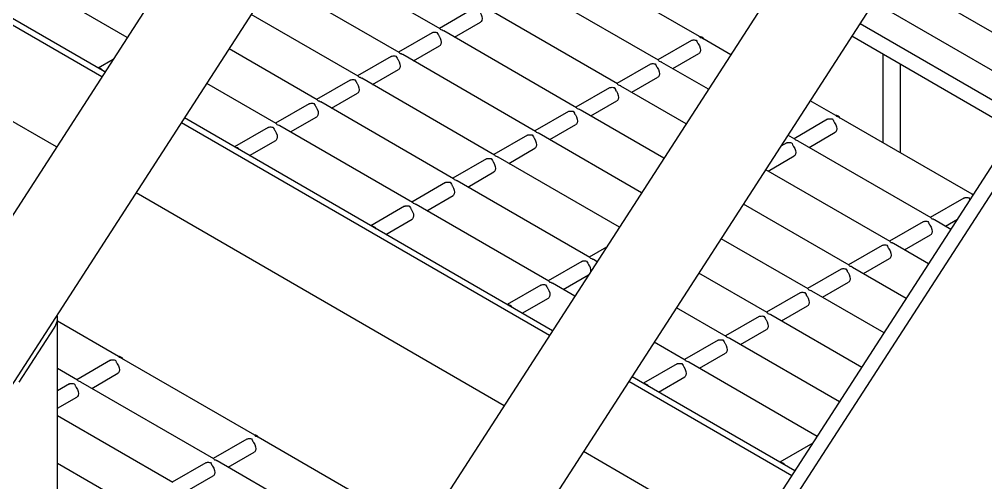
# Model space of a CAD drawing. Header units: millimetres. Extents: x 1293 to 41893, y 1011 to 26911.
# Drawn here: x 5993.3 to 6332.8, y 19972.5 to 20135 of the extents above; entities that cross this region are included whole.
import ezdxf

# ---------------------------------------------------------------- set-up
doc = ezdxf.new("R2010")
doc.units = ezdxf.units.MM
doc.header["$LTSCALE"] = 50
doc.layers.add('STRUC', color=4, linetype='Continuous')

msp = doc.modelspace()

# ---------------------------------------------------------------- linework, layer by layer
at = {"color": 7, "linetype": 'Continuous', "lineweight": 25}
for p, q in [((6656.3393373, 21095.240678), (5272.2882007, 18955.1529985)), ((5304.7024293, 18945.9606662), (6678.9282694, 21070.855991)), ((6514.6804037, 20542.2840127), (6006.7124564, 19756.8390846)), ((6007.8654329, 19699.3090727), (6531.5801411, 20509.1024141)), ((6006.7124564, 19576.0203654), (6515.8333802, 20363.2480823)), ((6006.7124564, 19566.4854136), (6509.6598882, 20344.1673748)), ((6022.3001704, 20114.8582532), (5913.5056253, 20177.6640073)), ((6023.4016377, 20116.5613958), (5915.6410738, 20178.7702452)), ((6141.1565612, 20131.6932712), (6094.5103824, 20158.6215371)), ((6232.2413427, 20128.9773536), (6185.5951639, 20155.9056194)), ((6006.3906664, 20090.2581986), (5899.2138187, 20152.1300758)), ((6031.229178, 20128.6647221), (5989.0289068, 20153.0264201)), ((6357.1210498, 20117.8393008), (6299.9023928, 20150.8709284)), ((6126.7598671, 20123.3822367), (6082.6429387, 20148.8503973)), ((6217.8446486, 20120.666319), (6171.1984698, 20147.5945848)), ((6112.363173, 20115.0712021), (6074.8153984, 20136.747071)), ((6152.7240439, 20138.6659172), (6140.9011596, 20131.8407114)), ((6203.4479545, 20112.3552844), (6156.8017758, 20139.2835502)), ((6146.1932564, 20128.785649), (6155.3696622, 20134.0830753)), ((6138.3273499, 20130.3548826), (6126.5044656, 20123.5296768)), ((6138.3273499, 20130.3548826), (6138.527627, 20130.4398303)), ((6189.0512605, 20104.0442498), (6142.4050817, 20130.9725157)), ((6229.4121314, 20127.638965), (6217.5892471, 20120.8137592)), ((6229.4121314, 20127.638965), (6229.6124085, 20127.7239127)), ((6243.2675025, 20122.612087), (6233.4898632, 20128.256598)), ((6097.966479, 20106.7601675), (6066.9878581, 20124.6437447)), ((6131.7965623, 20120.4746144), (6140.9729682, 20125.7720407)), ((6222.8813438, 20117.7586967), (6232.0577497, 20123.0561231)), ((6026.2359389, 20120.9439312), (6021.02299, 20117.9345599)), ((6123.9306558, 20122.0438481), (6112.1077715, 20115.2186422)), ((6123.9306558, 20122.0438481), (6124.1309329, 20122.1287958)), ((6174.6545664, 20095.7332153), (6128.0083876, 20122.6614811)), ((6235.4399622, 20110.5087607), (6219.0931691, 20119.9455634)), ((6117.3998682, 20112.1635798), (6126.5762741, 20117.4610062)), ((6215.0154373, 20119.3279304), (6203.192553, 20112.5027246)), ((6215.0154373, 20119.3279304), (6215.2157144, 20119.4128781)), ((6109.5339617, 20113.7328135), (6097.7110774, 20106.9076077)), ((6109.5339617, 20113.7328135), (6109.7342389, 20113.8177612)), ((6160.2578724, 20087.4221807), (6113.6116936, 20114.3504465)), ((6208.4846498, 20109.4476622), (6217.6610556, 20114.7450885)), ((6083.5697849, 20098.4491329), (6059.1603178, 20112.5404184)), ((6200.6187432, 20111.0168958), (6188.7958589, 20104.19169)), ((6200.6187432, 20111.0168958), (6200.8190204, 20111.1018435)), ((6227.6124219, 20098.4054343), (6204.6964751, 20111.6345289)), ((6103.0031742, 20103.8525452), (6112.17958, 20109.1499716)), ((6194.0879557, 20101.1366276), (6203.2643615, 20106.4340539)), ((6280.136042, 20101.3283322), (6271.1986423, 20106.4877832)), ((6095.1372677, 20105.4217789), (6083.3143834, 20098.5965731)), ((6095.1372677, 20105.4217789), (6095.3375448, 20105.5067266)), ((6145.8611783, 20079.1111461), (6099.2149995, 20106.0394119)), ((6186.2220492, 20102.7058612), (6174.3991649, 20095.8806554)), ((6186.2220492, 20102.7058612), (6186.4223263, 20102.790809)), ((6219.7848816, 20086.302108), (6190.299781, 20103.3234943)), ((6180.6471801, 20025.7854764), (6051.3327775, 20100.437092)), ((6088.6064801, 20095.5415107), (6097.782886, 20100.838937)), ((6277.3068307, 20099.9899436), (6265.4839464, 20093.1647378)), ((6277.3068307, 20099.9899436), (6277.5071078, 20100.0748913)), ((6328.0307413, 20073.6793108), (6281.3845625, 20100.6075766)), ((6179.5457129, 20024.0823338), (6050.2313102, 20098.7339494)), ((6080.7405736, 20097.1107443), (6068.9176893, 20090.2855385)), ((6080.7405736, 20097.1107443), (6080.9408507, 20097.195692)), ((6131.4644842, 20070.8001115), (6084.8183054, 20097.7283774)), ((6179.6912616, 20092.825593), (6188.8676675, 20098.1230194)), ((6074.209786, 20087.2304761), (6083.3861919, 20092.5279024)), ((6171.8253551, 20094.3948267), (6160.0024708, 20087.5696209)), ((6171.8253551, 20094.3948267), (6172.0256322, 20094.4797744)), ((6211.9573413, 20074.1987817), (6175.9030869, 20095.0124597)), ((6265.7393479, 20093.0172976), (6263.371102, 20094.3844569)), ((6270.7760431, 20090.1096754), (6279.952449, 20095.4071017)), ((6165.2945676, 20084.5145584), (6174.4709734, 20089.8119848)), ((6262.9101366, 20091.678909), (6260.8535214, 20090.4916503)), ((6262.9101366, 20091.678909), (6263.1104137, 20091.7638567)), ((6313.6340472, 20065.3682762), (6266.9878685, 20092.2965421)), ((6157.428661, 20086.0837921), (6145.6057768, 20079.2585863)), ((6157.428661, 20086.0837921), (6157.6289382, 20086.1687398)), ((6204.129801, 20062.0954554), (6161.5063929, 20086.7014251)), ((6256.3793491, 20081.7986408), (6265.5557549, 20087.0960671)), ((6299.2373532, 20057.0572416), (6255.5435617, 20082.2811305)), ((6150.8978735, 20076.2035239), (6160.0742793, 20081.5009502)), ((6143.031967, 20077.7727575), (6131.2090827, 20070.9475517)), ((6143.031967, 20077.7727575), (6143.2322441, 20077.8577052)), ((6193.7558776, 20051.4621247), (6147.1096988, 20078.3903905)), ((6163.6362089, 19999.4822792), (6034.3218062, 20074.1338948)), ((6136.5011794, 20067.8924893), (6145.6775853, 20073.1899156)), ((6325.20153, 20072.3409222), (6313.3786457, 20065.5157164)), ((6325.20153, 20072.3409222), (6325.4018071, 20072.4258699)), ((6128.6352729, 20069.4617229), (6116.8123886, 20062.6365171)), ((6128.6352729, 20069.4617229), (6128.83555, 20069.5466706)), ((6179.3591835, 20043.1510901), (6132.7130048, 20070.079356)), ((6284.8406591, 20048.7462071), (6247.7160214, 20070.1778042)), ((6122.1044854, 20059.5814547), (6131.2808912, 20064.878881)), ((6310.8048359, 20064.0298876), (6298.9819516, 20057.2046818)), ((6310.8048359, 20064.0298876), (6311.0051131, 20064.1148353)), ((6320.5897591, 20061.3528293), (6314.8825678, 20064.6475207)), ((6318.6707424, 20062.460654), (6322.8763823, 20064.8885182)), ((6304.2740484, 20054.1496194), (6313.4504542, 20059.4470457)), ((6199.640755, 20055.1542725), (6193.5004761, 20051.6095649)), ((6270.443965, 20040.4351725), (6239.8884811, 20058.0744779)), ((6296.4081419, 20055.7188531), (6284.5852576, 20048.8936472)), ((6296.4081419, 20055.7188531), (6296.608419, 20055.8038008)), ((6312.7622188, 20049.2495029), (6300.4858737, 20056.3364861)), ((6190.9266663, 20050.1237361), (6179.103782, 20043.2985303)), ((6190.9266663, 20050.1237361), (6191.1269434, 20050.2086838)), ((6196.3022607, 20049.992129), (6195.0043981, 20050.7413692)), ((6289.8773543, 20045.8385848), (6299.0537602, 20051.1360112)), ((6184.3958787, 20040.2434679), (6193.3349047, 20045.4038577)), ((6256.047271, 20032.1241379), (6232.0609408, 20045.9711516)), ((6282.0114478, 20047.4078185), (6270.1885635, 20040.5826127)), ((6282.0114478, 20047.4078185), (6282.2117249, 20047.4927662)), ((6304.9346785, 20037.1461766), (6286.0891796, 20048.0254515)), ((6176.5299722, 20041.8127015), (6164.7070879, 20034.9874957)), ((6176.5299722, 20041.8127015), (6176.7302494, 20041.8976493)), ((6188.4747204, 20037.8888027), (6180.6077041, 20042.4303346)), ((6275.4806602, 20037.5275502), (6284.6570661, 20042.8249766)), ((6267.6147537, 20039.0967839), (6255.7918694, 20032.2715781)), ((6267.6147537, 20039.0967839), (6267.8150309, 20039.1817316)), ((6297.1071382, 20025.0428503), (6271.6924856, 20039.7144169)), ((6169.9991847, 20031.9324333), (6179.1755905, 20037.2298597)), ((6241.6505769, 20023.8131033), (6224.2334005, 20033.8678252)), ((6289.2795979, 20012.939524), (6257.2957915, 20031.4033824)), ((6261.0839662, 20029.2165157), (6270.260372, 20034.513942)), ((6006.7124564, 19400.4443457), (6006.7124564, 20030.279642)), ((6028.1169, 20016.7624433), (6006.7124564, 20029.1189655)), ((6253.2180597, 20030.7857493), (6241.3951754, 20023.9605435)), ((6253.2180597, 20030.7857493), (6253.4183368, 20030.870697)), ((5993.3089901, 20007.7672031), (6005.5221384, 20026.6517714)), ((6246.6872721, 20020.9054811), (6255.863678, 20026.2029074)), ((6227.2538828, 20015.5020688), (6216.4058602, 20021.7644989)), ((6238.8213656, 20022.4747147), (6226.9984813, 20015.6495089)), ((6238.8213656, 20022.4747147), (6239.0216427, 20022.5596624)), ((6281.4520576, 20000.8361976), (6242.8990974, 20023.0923478)), ((6232.2905781, 20012.5944465), (6241.4669839, 20017.8918728)), ((6025.2876886, 20015.4240547), (6013.4648044, 20008.5988489)), ((6025.2876886, 20015.4240547), (6025.4879658, 20015.5090024)), ((6076.0115993, 19989.1134219), (6029.3654205, 20016.0416877)), ((6273.6245173, 19988.7328713), (6228.5024034, 20014.7813132)), ((6013.7202059, 20008.4514087), (6006.7124564, 20012.4968964)), ((6224.4246715, 20014.1636802), (6212.6017872, 20007.3384743)), ((6224.4246715, 20014.1636802), (6224.6249487, 20014.2486279)), ((6061.6149052, 19980.8023873), (6014.9687264, 20007.7306531)), ((6018.7569011, 20005.5437864), (6027.933307, 20010.8412128)), ((6264.6955097, 19974.9264024), (6207.4768527, 20007.95803)), ((6265.796977, 19976.629545), (6208.5783199, 20009.6611726)), ((6217.893884, 20004.2834119), (6227.0702898, 20009.5808383)), ((6010.8909946, 20007.1130201), (6006.7124564, 20004.7008014)), ((6010.8909946, 20007.1130201), (6011.0912717, 20007.1979678)), ((6006.7124564, 19998.5906765), (6013.5366129, 20002.5301782)), ((6047.2182111, 19972.4913527), (6006.7124564, 19995.8748272)), ((6073.182388, 19987.7750333), (6061.3595037, 19980.9498275)), ((6073.182388, 19987.7750333), (6073.3826651, 19987.859981)), ((6123.9062986, 19961.4644005), (6077.2601198, 19988.3926663)), ((6272.1128288, 19986.3954246), (6260.4964866, 19979.689453)), ((6066.6516004, 19977.8947651), (6075.8280063, 19983.1921914)), ((6248.7860057, 19950.3263478), (6191.5673487, 19983.3579754)), ((6032.8215171, 19964.1803182), (6006.7124564, 19979.2527581)), ((6058.7856939, 19979.4639987), (6046.9628096, 19972.6387929)), ((6058.7856939, 19979.4639987), (6058.985971, 19979.5489464)), ((6109.5096045, 19953.1533659), (6062.8634257, 19980.0816318)), ((6052.2549064, 19969.5837305), (6061.4313122, 19974.8811568)), ((6265.7885833, 19976.6343905), (6265.8069785, 19976.6450099))]:
    msp.add_line(p, q, dxfattribs=at)
at = {"color": 7, "linetype": 'Continuous', "lineweight": 25, "flags": 128}
for points in [[(6155.1693851, 20137.454817), (6155.5749072, 20136.738908), (6155.8326397, 20135.987754), (6155.9176555, 20135.2740047), (6155.821732, 20134.6666922), (6155.5541467, 20134.2245542), (6155.3696622, 20134.0830753)], [(6140.772691, 20129.1437825), (6141.1782131, 20128.4278734), (6141.4359457, 20127.6767194), (6141.5209615, 20126.9629702), (6141.425038, 20126.3556576), (6141.1574526, 20125.9135196), (6140.9729682, 20125.7720407)], [(6231.8574725, 20126.4278648), (6232.2629946, 20125.7119558), (6232.5207272, 20124.9608018), (6232.605743, 20124.2470525), (6232.5098195, 20123.63974), (6232.2422342, 20123.197602), (6232.0577497, 20123.0561231)], [(6126.375997, 20120.8327479), (6126.7815191, 20120.1168389), (6127.0392516, 20119.3656849), (6127.1242674, 20118.6519356), (6127.0283439, 20118.0446231), (6126.7607586, 20117.602485), (6126.5762741, 20117.4610062)], [(6217.4607785, 20118.1168302), (6217.8663006, 20117.4009212), (6218.1240331, 20116.6497672), (6218.2090489, 20115.9360179), (6218.1131254, 20115.3287054), (6217.8455401, 20114.8865674), (6217.6610556, 20114.7450885)], [(6111.9793029, 20112.5217133), (6112.384825, 20111.8058043), (6112.6425576, 20111.0546503), (6112.7275733, 20110.340901), (6112.6316498, 20109.7335885), (6112.3640645, 20109.2914505), (6112.17958, 20109.1499716)], [(6203.0640844, 20109.8057957), (6203.4696065, 20109.0898866), (6203.7273391, 20108.3387326), (6203.8123548, 20107.6249833), (6203.7164313, 20107.0176708), (6203.448846, 20106.5755328), (6203.2643615, 20106.4340539)], [(6097.5826088, 20104.2106787), (6097.9881309, 20103.4947697), (6098.2458635, 20102.7436157), (6098.3308793, 20102.0298664), (6098.2349558, 20101.4225539), (6097.9673705, 20100.9804159), (6097.782886, 20100.838937)], [(6188.6673903, 20101.4947611), (6189.0729124, 20100.7788521), (6189.330645, 20100.027698), (6189.4156608, 20099.3139488), (6189.3197373, 20098.7066363), (6189.052152, 20098.2644982), (6188.8676675, 20098.1230194)], [(6083.1859148, 20095.8996442), (6083.5914369, 20095.1837351), (6083.8491694, 20094.4325811), (6083.9341852, 20093.7188318), (6083.8382617, 20093.1115193), (6083.5706764, 20092.6693813), (6083.3861919, 20092.5279024)], [(6279.7521718, 20098.7788434), (6280.1576939, 20098.0629344), (6280.4154265, 20097.3117804), (6280.5004423, 20096.5980311), (6280.4045188, 20095.9907186), (6280.1369335, 20095.5485806), (6279.952449, 20095.4071017)], [(6174.2706963, 20093.1837265), (6174.6762184, 20092.4678175), (6174.9339509, 20091.7166635), (6175.0189667, 20091.0029142), (6174.9230432, 20090.3956017), (6174.6554579, 20089.9534637), (6174.4709734, 20089.8119848)], [(6265.3554778, 20090.4678089), (6265.7609999, 20089.7518998), (6266.0187324, 20089.0007458), (6266.1037482, 20088.2869965), (6266.0078247, 20087.679684), (6265.7402394, 20087.237546), (6265.5557549, 20087.0960671)], [(6159.8740022, 20084.8726919), (6160.2795243, 20084.1567829), (6160.5372569, 20083.4056289), (6160.6222727, 20082.6918796), (6160.5263491, 20082.0845671), (6160.2587638, 20081.6424291), (6160.0742793, 20081.5009502)], [(6145.4773081, 20076.5616573), (6145.8828302, 20075.8457483), (6146.1405628, 20075.0945943), (6146.2255786, 20074.380845), (6146.1296551, 20073.7735325), (6145.8620698, 20073.3313945), (6145.6775853, 20073.1899156)], [(6131.0806141, 20068.2506228), (6131.4861362, 20067.5347137), (6131.7438687, 20066.7835597), (6131.8288845, 20066.0698105), (6131.732961, 20065.4624979), (6131.4653757, 20065.0203599), (6131.2808912, 20064.878881)], [(6313.2501771, 20062.8187875), (6313.6556992, 20062.1028784), (6313.9134318, 20061.3517244), (6313.9984475, 20060.6379751), (6313.902524, 20060.0306626), (6313.6349387, 20059.5885246), (6313.4504542, 20059.4470457)], [(6298.853483, 20054.5077529), (6299.2590051, 20053.7918439), (6299.5167377, 20053.0406898), (6299.6017535, 20052.3269406), (6299.50583, 20051.7196281), (6299.2382447, 20051.27749), (6299.0537602, 20051.1360112)], [(6284.456789, 20046.1967183), (6284.8623111, 20045.4808093), (6285.1200436, 20044.7296553), (6285.2050594, 20044.015906), (6285.1091359, 20043.4085935), (6284.8415506, 20042.9664555), (6284.6570661, 20042.8249766)], [(6178.9753134, 20040.6016014), (6179.3808355, 20039.8856924), (6179.638568, 20039.1345383), (6179.7235838, 20038.4207891), (6179.6276603, 20037.8134766), (6179.360075, 20037.3713385), (6179.1755905, 20037.2298597)], [(6270.0600949, 20037.8856837), (6270.465617, 20037.1697747), (6270.7233496, 20036.4186207), (6270.8083653, 20035.7048714), (6270.7124418, 20035.0975589), (6270.4448565, 20034.6554209), (6270.260372, 20034.513942)], [(6255.6634008, 20029.5746492), (6256.0689229, 20028.8587401), (6256.3266555, 20028.1075861), (6256.4116713, 20027.3938368), (6256.3157478, 20026.7865243), (6256.0481625, 20026.3443863), (6255.863678, 20026.2029074)], [(6241.2667068, 20021.2636146), (6241.6722289, 20020.5477055), (6241.9299614, 20019.7965515), (6242.0149772, 20019.0828023), (6241.9190537, 20018.4754897), (6241.6514684, 20018.0333517), (6241.4669839, 20017.8918728)], [(6027.7330298, 20014.2129545), (6028.1385519, 20013.4970455), (6028.3962845, 20012.7458915), (6028.4813003, 20012.0321422), (6028.3853768, 20011.4248297), (6028.1177914, 20010.9826917), (6027.933307, 20010.8412128)], [(6226.8700127, 20012.95258), (6227.2755348, 20012.236671), (6227.5332674, 20011.485517), (6227.6182831, 20010.7717677), (6227.5223596, 20010.1644552), (6227.2547743, 20009.7223171), (6227.0702898, 20009.5808383)], [(6013.3363358, 20005.9019199), (6013.7418579, 20005.1860109), (6013.9995904, 20004.4348569), (6014.0846062, 20003.7211076), (6013.9886827, 20003.1137951), (6013.7210974, 20002.6716571), (6013.5366129, 20002.5301782)], [(6075.6277291, 19986.5639331), (6076.0332512, 19985.8480241), (6076.2909838, 19985.0968701), (6076.3759996, 19984.3831208), (6076.2800761, 19983.7758083), (6076.0124908, 19983.3336703), (6075.8280063, 19983.1921914)], [(6061.2310351, 19978.2528986), (6061.6365572, 19977.5369895), (6061.8942897, 19976.7858355), (6061.9793055, 19976.0720862), (6061.883382, 19975.4647737), (6061.6157967, 19975.0226357), (6061.4313122, 19974.8811568)]]:
    msp.add_lwpolyline(points, dxfattribs=at)
at = {"color": 7, "linetype": 'Continuous', "lineweight": 25}
for centre, radius, start, end in [((6231.8791072, 20126.6439164), 2.4244652, 35.264662607, 84.740713925), ((6020.9161561, 20115.4536826), 2.4244652, 35.264662608, 84.740713925), ((6279.7738065, 20098.994895), 2.4244652, 35.264662608, 84.740713925), ((6068.8108554, 20087.8046612), 2.4244652, 35.264662607, 84.740713925), ((6327.9127306, 20072.2708136), 1.4894808, 65.602777555, 90.84595808), ((6116.7055547, 20060.1556398), 2.4244652, 35.264662607, 84.740713925), ((6190.390546, 20046.6773995), 3.7263111, 358.995366604, 36.85932297), ((6164.600254, 20032.5066184), 2.4244652, 35.264662608, 84.740713925), ((6027.7546645, 20014.4290061), 2.4244652, 35.264662608, 84.740713925), ((6212.4949533, 20004.857597), 2.4244652, 35.264662608, 84.740713925), ((6075.6493638, 19986.7799847), 2.4244652, 35.264662608, 84.740713925), ((6260.3896526, 19977.2085756), 2.4244652, 35.264662608, 84.740713925)]:
    msp.add_arc(centre, radius, start, end, dxfattribs=at)
msp.add_ellipse((6002.6484564, 20028.3107127), major_axis=(3.0191428, 4.3512087), ratio=0.6252181078, start_param=4.7643820231, end_param=5.7924525007, dxfattribs=at)
for points, knots in [([(6138.527627, 20130.4398303), (6138.5920421, 20130.4559884), (6138.8032924, 20130.508979), (6139.3193862, 20130.5460029), (6139.7794114, 20130.4937178), (6140.0217207, 20130.4404753), (6140.0243363, 20130.4399006)], [0, 0, 0, 0, 0.1723614537, 0.5652622384, 0.9953071929, 1, 1, 1, 1]), ([(6140.0243363, 20130.4399006), (6140.0253354, 20130.4383887), (6140.1503925, 20130.249132), (6140.3365348, 20129.8972165), (6140.5955462, 20129.4134248), (6140.7288159, 20129.2105673), (6140.772691, 20129.1437825)], [0, 0, 0, 0, 0.0046971273, 0.5879730074, 0.8643521995, 1, 1, 1, 1]), ([(6141.5210457, 20131.3039325), (6141.5200469, 20131.3054413), (6141.4038136, 20131.4810152), (6141.2778027, 20131.581837), (6141.1528747, 20131.6817923)], [0, 0, 0, 0, 0.0085933525, 1, 1, 1, 1]), ([(6142.3934507, 20130.9557715), (6142.3424345, 20130.9919141), (6142.0832188, 20131.1755561), (6141.7659204, 20131.2496643), (6141.5236608, 20131.3033529), (6141.5210457, 20131.3039325)], [0, 0, 0, 0, 0.1951000566, 0.9913114514, 1, 1, 1, 1]), ([(6229.6124085, 20127.7239127), (6229.6768236, 20127.7400708), (6229.8880739, 20127.7930614), (6230.4041677, 20127.8300852), (6230.8641929, 20127.7778002), (6231.1065022, 20127.7245576), (6231.1091179, 20127.7239829)], [0, 0, 0, 0, 0.1723614537, 0.5652622384, 0.9953071929, 1, 1, 1, 1]), ([(6231.1091179, 20127.7239829), (6231.1101169, 20127.722471), (6231.235174, 20127.5332143), (6231.4213164, 20127.1812989), (6231.6803277, 20126.6975071), (6231.8135974, 20126.4946497), (6231.8574725, 20126.4278648)], [0, 0, 0, 0, 0.0046971273, 0.5879730075, 0.8643521995, 1, 1, 1, 1]), ([(6232.6058272, 20128.5880148), (6232.6048284, 20128.5895236), (6232.4885951, 20128.7650975), (6232.3625842, 20128.8659193), (6232.2376562, 20128.9658747)], [0, 0, 0, 0, 0.0085933525, 1, 1, 1, 1]), ([(6233.4782322, 20128.2398539), (6233.427216, 20128.2759965), (6233.1680003, 20128.4596384), (6232.8507019, 20128.5337466), (6232.6084423, 20128.5874353), (6232.6058272, 20128.5880148)], [0, 0, 0, 0, 0.1951000566, 0.99131145138, 1, 1, 1, 1]), ([(6127.1243516, 20122.9928979), (6127.1233528, 20122.9944067), (6127.0071195, 20123.1699806), (6126.8811086, 20123.2708024), (6126.7561806, 20123.3707577)], [0, 0, 0, 0, 0.0085933525, 1, 1, 1, 1]), ([(6124.1309329, 20122.1287958), (6124.195348, 20122.1449538), (6124.4065983, 20122.1979445), (6124.9226921, 20122.2349683), (6125.3827174, 20122.1826833), (6125.6250267, 20122.1294407), (6125.6276423, 20122.128866)], [0, 0, 0, 0, 0.17236145372, 0.56526223842, 0.99530719289, 1, 1, 1, 1]), ([(6125.6276423, 20122.128866), (6125.6286413, 20122.1273541), (6125.7536985, 20121.9380974), (6125.9398408, 20121.5861819), (6126.1988521, 20121.1023902), (6126.3321218, 20120.8995328), (6126.375997, 20120.8327479)], [0, 0, 0, 0, 0.0046971273, 0.5879730074, 0.8643521995, 1, 1, 1, 1]), ([(6127.9967567, 20122.644737), (6127.9457404, 20122.6808795), (6127.6865248, 20122.8645215), (6127.3692264, 20122.9386297), (6127.1269667, 20122.9923184), (6127.1243516, 20122.9928979)], [0, 0, 0, 0, 0.1951000566, 0.9913114514, 1, 1, 1, 1]), ([(6218.2091331, 20120.2769803), (6218.2081343, 20120.278489), (6218.091901, 20120.454063), (6217.9658901, 20120.5548847), (6217.8409621, 20120.6548401)], [0, 0, 0, 0, 0.0085933525, 1, 1, 1, 1]), ([(6219.0815382, 20119.9288193), (6219.0305219, 20119.9649619), (6218.7713063, 20120.1486039), (6218.4540079, 20120.222712), (6218.2117482, 20120.2764007), (6218.2091331, 20120.2769803)], [0, 0, 0, 0, 0.1951000566, 0.9913114514, 1, 1, 1, 1]), ([(6215.2157144, 20119.4128781), (6215.2801295, 20119.4290362), (6215.4913798, 20119.4820268), (6216.0074736, 20119.5190506), (6216.4674989, 20119.4667656), (6216.7098082, 20119.4135231), (6216.7124238, 20119.4129483)], [0, 0, 0, 0, 0.17236145373, 0.56526223843, 0.99530719289, 1, 1, 1, 1]), ([(6216.7124238, 20119.4129483), (6216.7134228, 20119.4114364), (6216.83848, 20119.2221797), (6217.0246223, 20118.8702643), (6217.2836336, 20118.3864726), (6217.4169033, 20118.1836151), (6217.4607785, 20118.1168302)], [0, 0, 0, 0, 0.0046971273, 0.5879730075, 0.8643521995, 1, 1, 1, 1]), ([(6109.7342389, 20113.8177612), (6109.7986539, 20113.8339193), (6110.0099042, 20113.8869099), (6110.525998, 20113.9239337), (6110.9860233, 20113.8716487), (6111.2283326, 20113.8184061), (6111.2309482, 20113.8178314)], [0, 0, 0, 0, 0.1723614537, 0.5652622384, 0.9953071929, 1, 1, 1, 1]), ([(6111.2309482, 20113.8178314), (6111.2319473, 20113.8163195), (6111.3570044, 20113.6270628), (6111.5431467, 20113.2751473), (6111.802158, 20112.7913556), (6111.9354277, 20112.5884982), (6111.9793029, 20112.5217133)], [0, 0, 0, 0, 0.0046971273, 0.5879730074, 0.8643521995, 1, 1, 1, 1]), ([(6112.7276576, 20114.6818633), (6112.7266587, 20114.6833721), (6112.6104254, 20114.858946), (6112.4844146, 20114.9597678), (6112.3594866, 20115.0597232)], [0, 0, 0, 0, 0.0085933525, 1, 1, 1, 1]), ([(6113.6000626, 20114.3337024), (6113.5490464, 20114.369845), (6113.2898307, 20114.5534869), (6112.9725323, 20114.6275951), (6112.7302727, 20114.6812838), (6112.7276576, 20114.6818633)], [0, 0, 0, 0, 0.1951000566, 0.9913114514, 1, 1, 1, 1]), ([(6200.8190204, 20111.1018435), (6200.8834354, 20111.1180016), (6201.0946857, 20111.1709922), (6201.6107795, 20111.2080161), (6202.0708048, 20111.155731), (6202.3131141, 20111.1024885), (6202.3157297, 20111.1019138)], [0, 0, 0, 0, 0.1723614537, 0.5652622384, 0.9953071929, 1, 1, 1, 1]), ([(6202.3157297, 20111.1019138), (6202.3167288, 20111.1004018), (6202.4417859, 20110.9111452), (6202.6279282, 20110.5592297), (6202.8869395, 20110.075438), (6203.0202093, 20109.8725805), (6203.0640844, 20109.8057957)], [0, 0, 0, 0, 0.0046971273, 0.5879730075, 0.8643521995, 1, 1, 1, 1]), ([(6203.8124391, 20111.9659457), (6203.8114402, 20111.9674544), (6203.6952069, 20112.1430284), (6203.5691961, 20112.2438502), (6203.4442681, 20112.3438055)], [0, 0, 0, 0, 0.0085933525, 1, 1, 1, 1]), ([(6204.6848441, 20111.6177847), (6204.6338279, 20111.6539273), (6204.3746122, 20111.8375693), (6204.0573138, 20111.9116775), (6203.8150542, 20111.9653661), (6203.8124391, 20111.9659457)], [0, 0, 0, 0, 0.1951000566, 0.99131145138, 1, 1, 1, 1]), ([(6098.3309635, 20106.3708287), (6098.3299647, 20106.3723375), (6098.2137314, 20106.5479115), (6098.0877205, 20106.6487332), (6097.9627925, 20106.7486886)], [0, 0, 0, 0, 0.0085933525, 1, 1, 1, 1]), ([(6099.2033685, 20106.0226678), (6099.1523523, 20106.0588104), (6098.8931366, 20106.2424524), (6098.5758382, 20106.3165605), (6098.3335786, 20106.3702492), (6098.3309635, 20106.3708287)], [0, 0, 0, 0, 0.1951000566, 0.9913114514, 1, 1, 1, 1]), ([(6095.3375448, 20105.5067266), (6095.4019599, 20105.5228847), (6095.6132102, 20105.5758753), (6096.129304, 20105.6128991), (6096.5893292, 20105.5606141), (6096.8316385, 20105.5073716), (6096.8342542, 20105.5067968)], [0, 0, 0, 0, 0.1723614537, 0.5652622384, 0.9953071929, 1, 1, 1, 1]), ([(6096.8342542, 20105.5067968), (6096.8352532, 20105.5052849), (6096.9603103, 20105.3160282), (6097.1464527, 20104.9641128), (6097.405464, 20104.4803211), (6097.5387337, 20104.2774636), (6097.5826088, 20104.2106787)], [0, 0, 0, 0, 0.0046971273, 0.5879730074, 0.8643521995, 1, 1, 1, 1]), ([(6186.4223263, 20102.790809), (6186.4867414, 20102.806967), (6186.6979917, 20102.8599577), (6187.2140855, 20102.8969815), (6187.6741107, 20102.8446965), (6187.91642, 20102.7914539), (6187.9190357, 20102.7908792)], [0, 0, 0, 0, 0.1723614537, 0.5652622384, 0.9953071929, 1, 1, 1, 1]), ([(6187.9190357, 20102.7908792), (6187.9200347, 20102.7893673), (6188.0450918, 20102.6001106), (6188.2312342, 20102.2481951), (6188.4902455, 20101.7644034), (6188.6235152, 20101.5615459), (6188.6673903, 20101.4947611)], [0, 0, 0, 0, 0.0046971273, 0.5879730075, 0.8643521995, 1, 1, 1, 1]), ([(6189.415745, 20103.6549111), (6189.4147462, 20103.6564199), (6189.2985129, 20103.8319938), (6189.172502, 20103.9328156), (6189.047574, 20104.0327709)], [0, 0, 0, 0, 0.0085933525, 1, 1, 1, 1]), ([(6190.28815, 20103.3067501), (6190.2371338, 20103.3428927), (6189.9779181, 20103.5265347), (6189.6606197, 20103.6006429), (6189.4183601, 20103.6543316), (6189.415745, 20103.6549111)], [0, 0, 0, 0, 0.1951000566, 0.9913114514, 1, 1, 1, 1]), ([(6277.5071078, 20100.0748913), (6277.5715229, 20100.0910494), (6277.7827732, 20100.14404), (6278.298867, 20100.1810638), (6278.7588922, 20100.1287788), (6279.0012015, 20100.0755363), (6279.0038172, 20100.0749615)], [0, 0, 0, 0, 0.1723614537, 0.5652622384, 0.9953071929, 1, 1, 1, 1]), ([(6279.0038172, 20100.0749615), (6279.0048162, 20100.0734496), (6279.1298733, 20099.8841929), (6279.3160157, 20099.5322775), (6279.575027, 20099.0484858), (6279.7082967, 20098.8456283), (6279.7521718, 20098.7788434)], [0, 0, 0, 0, 0.0046971273, 0.5879730074, 0.8643521995, 1, 1, 1, 1]), ([(6280.5005265, 20100.9389934), (6280.4995277, 20100.9405022), (6280.3832944, 20101.1160762), (6280.2572835, 20101.2168979), (6280.1323555, 20101.3168533)], [0, 0, 0, 0, 0.0085933525, 1, 1, 1, 1]), ([(6281.3729316, 20100.5908325), (6281.3219153, 20100.6269751), (6281.0626996, 20100.8106171), (6280.7454012, 20100.8847252), (6280.5031416, 20100.9384139), (6280.5005265, 20100.9389934)], [0, 0, 0, 0, 0.19510005654, 0.99131145138, 1, 1, 1, 1]), ([(6080.9408507, 20097.195692), (6081.0052658, 20097.2118501), (6081.2165161, 20097.2648407), (6081.7326099, 20097.3018646), (6082.1926352, 20097.2495795), (6082.4349445, 20097.196337), (6082.4375601, 20097.1957623)], [0, 0, 0, 0, 0.17236145372, 0.56526223842, 0.99530719289, 1, 1, 1, 1]), ([(6082.4375601, 20097.1957623), (6082.4385591, 20097.1942503), (6082.5636163, 20097.0049937), (6082.7497586, 20096.6530782), (6083.0087699, 20096.1692865), (6083.1420396, 20095.966429), (6083.1859148, 20095.8996442)], [0, 0, 0, 0, 0.0046971273, 0.5879730074, 0.8643521995, 1, 1, 1, 1]), ([(6083.9342694, 20098.0597942), (6083.9332706, 20098.0613029), (6083.8170373, 20098.2368769), (6083.6910264, 20098.3376986), (6083.5660984, 20098.437654)], [0, 0, 0, 0, 0.0085933525, 1, 1, 1, 1]), ([(6084.8066745, 20097.7116332), (6084.7556582, 20097.7477758), (6084.4964426, 20097.9314178), (6084.1791442, 20098.005526), (6083.9368845, 20098.0592146), (6083.9342694, 20098.0597942)], [0, 0, 0, 0, 0.1951000566, 0.9913114514, 1, 1, 1, 1]), ([(6172.0256322, 20094.4797744), (6172.0900473, 20094.4959324), (6172.3012976, 20094.5489231), (6172.8173914, 20094.5859469), (6173.2774167, 20094.5336619), (6173.519726, 20094.4804193), (6173.5223416, 20094.4798446)], [0, 0, 0, 0, 0.1723614537, 0.5652622384, 0.9953071929, 1, 1, 1, 1]), ([(6173.5223416, 20094.4798446), (6173.5233406, 20094.4783327), (6173.6483978, 20094.289076), (6173.8345401, 20093.9371605), (6174.0935514, 20093.4533688), (6174.2268211, 20093.2505114), (6174.2706963, 20093.1837265)], [0, 0, 0, 0, 0.00469712726, 0.58797300745, 0.86435219951, 1, 1, 1, 1]), ([(6175.0190509, 20095.3438765), (6175.0180521, 20095.3453853), (6174.9018188, 20095.5209592), (6174.7758079, 20095.621781), (6174.6508799, 20095.7217364)], [0, 0, 0, 0, 0.0085933525, 1, 1, 1, 1]), ([(6175.891456, 20094.9957156), (6175.8404397, 20095.0318582), (6175.5812241, 20095.2155001), (6175.2639257, 20095.2896083), (6175.021666, 20095.343297), (6175.0190509, 20095.3438765)], [0, 0, 0, 0, 0.1951000566, 0.9913114514, 1, 1, 1, 1]), ([(6266.1038325, 20092.6279589), (6266.1028336, 20092.6294676), (6265.9866003, 20092.8050416), (6265.8605894, 20092.9058633), (6265.7356614, 20093.0058187)], [0, 0, 0, 0, 0.0085933525, 1, 1, 1, 1]), ([(6266.9762375, 20092.2797979), (6266.9252212, 20092.3159405), (6266.6660056, 20092.4995825), (6266.3487072, 20092.5736906), (6266.1064475, 20092.6273793), (6266.1038325, 20092.6279589)], [0, 0, 0, 0, 0.1951000565, 0.9913114514, 1, 1, 1, 1]), ([(6263.1104137, 20091.7638567), (6263.1748288, 20091.7800148), (6263.3860791, 20091.8330054), (6263.9021729, 20091.8700293), (6264.3621982, 20091.8177442), (6264.6045075, 20091.7645017), (6264.6071231, 20091.7639269)], [0, 0, 0, 0, 0.1723614537, 0.5652622384, 0.9953071929, 1, 1, 1, 1]), ([(6264.6071231, 20091.7639269), (6264.6081221, 20091.762415), (6264.7331793, 20091.5731584), (6264.9193216, 20091.2212429), (6265.1783329, 20090.7374512), (6265.3116026, 20090.5345937), (6265.3554778, 20090.4678089)], [0, 0, 0, 0, 0.0046971273, 0.5879730074, 0.8643521995, 1, 1, 1, 1]), ([(6157.6289382, 20086.1687398), (6157.6933532, 20086.1848979), (6157.9046035, 20086.2378885), (6158.4206973, 20086.2749123), (6158.8807226, 20086.2226273), (6159.1230319, 20086.1693848), (6159.1256475, 20086.16881)], [0, 0, 0, 0, 0.1723614537, 0.5652622384, 0.9953071929, 1, 1, 1, 1]), ([(6159.1256475, 20086.16881), (6159.1266466, 20086.1672981), (6159.2517037, 20085.9780414), (6159.437846, 20085.626126), (6159.6968573, 20085.1423343), (6159.8301271, 20084.9394768), (6159.8740022, 20084.8726919)], [0, 0, 0, 0, 0.00469712726, 0.58797300745, 0.86435219951, 1, 1, 1, 1]), ([(6160.6223569, 20087.0328419), (6160.621358, 20087.0343507), (6160.5051247, 20087.2099247), (6160.3791139, 20087.3107464), (6160.2541859, 20087.4107018)], [0, 0, 0, 0, 0.0085933525, 1, 1, 1, 1]), ([(6161.4947619, 20086.684681), (6161.4437457, 20086.7208236), (6161.18453, 20086.9044655), (6160.8672316, 20086.9785737), (6160.624972, 20087.0322624), (6160.6223569, 20087.0328419)], [0, 0, 0, 0, 0.1951000566, 0.99131145138, 1, 1, 1, 1]), ([(6146.2256628, 20078.7218074), (6146.224664, 20078.7233161), (6146.1084307, 20078.8988901), (6145.9824198, 20078.9997118), (6145.8574918, 20079.0996672)], [0, 0, 0, 0, 0.0085933525, 1, 1, 1, 1]), ([(6143.2322441, 20077.8577052), (6143.2966592, 20077.8738633), (6143.5079095, 20077.9268539), (6144.0240033, 20077.9638777), (6144.4840285, 20077.9115927), (6144.7263378, 20077.8583502), (6144.7289535, 20077.8577754)], [0, 0, 0, 0, 0.1723614537, 0.5652622384, 0.9953071929, 1, 1, 1, 1]), ([(6144.7289535, 20077.8577754), (6144.7299525, 20077.8562635), (6144.8550096, 20077.6670069), (6145.041152, 20077.3150914), (6145.3001633, 20076.8312997), (6145.433433, 20076.6284422), (6145.4773081, 20076.5616573)], [0, 0, 0, 0, 0.0046971273, 0.5879730075, 0.8643521995, 1, 1, 1, 1]), ([(6147.0980679, 20078.3736464), (6147.0470516, 20078.409789), (6146.7878359, 20078.593431), (6146.4705375, 20078.6675391), (6146.2282779, 20078.7212278), (6146.2256628, 20078.7218074)], [0, 0, 0, 0, 0.1951000566, 0.99131145138, 1, 1, 1, 1]), ([(6325.4018071, 20072.4258699), (6325.4662222, 20072.442028), (6325.6774725, 20072.4950186), (6326.1935663, 20072.5320424), (6326.6535916, 20072.4797574), (6326.8959009, 20072.4265149), (6326.8985165, 20072.4259401)], [0, 0, 0, 0, 0.1723614537, 0.5652622384, 0.9953071929, 1, 1, 1, 1]), ([(6326.8985165, 20072.4259401), (6326.8995158, 20072.424428), (6327.0246097, 20072.2351431), (6327.137969, 20072.0053084), (6327.2959585, 20071.7245959), (6327.2966544, 20071.7233594)], [0, 0, 0, 0, 0.0079537704, 0.9956303189, 1, 1, 1, 1]), ([(6328.3952258, 20073.2899721), (6328.394227, 20073.2914808), (6328.2779937, 20073.4670548), (6328.1519828, 20073.5678765), (6328.0270548, 20073.6678319)], [0, 0, 0, 0, 0.0085933525, 1, 1, 1, 1]), ([(6128.83555, 20069.5466706), (6128.8999651, 20069.5628287), (6129.1112154, 20069.6158193), (6129.6273092, 20069.6528432), (6130.0873345, 20069.6005581), (6130.3296438, 20069.5473156), (6130.3322594, 20069.5467409)], [0, 0, 0, 0, 0.1723614537, 0.5652622384, 0.9953071929, 1, 1, 1, 1]), ([(6130.3322594, 20069.5467409), (6130.3332584, 20069.545229), (6130.4583156, 20069.3559723), (6130.6444579, 20069.0040568), (6130.9034692, 20068.5202651), (6131.0367389, 20068.3174076), (6131.0806141, 20068.2506228)], [0, 0, 0, 0, 0.0046971273, 0.5879730075, 0.8643521995, 1, 1, 1, 1]), ([(6131.8289688, 20070.4107728), (6131.8279699, 20070.4122816), (6131.7117366, 20070.5878555), (6131.5857257, 20070.6886773), (6131.4607977, 20070.7886326)], [0, 0, 0, 0, 0.0085933525, 1, 1, 1, 1]), ([(6132.7013738, 20070.0626118), (6132.6503575, 20070.0987544), (6132.3911419, 20070.2823964), (6132.0738435, 20070.3565046), (6131.8315838, 20070.4101932), (6131.8289688, 20070.4107728)], [0, 0, 0, 0, 0.1951000566, 0.9913114514, 1, 1, 1, 1]), ([(6313.9985318, 20064.9789375), (6313.9975329, 20064.9804462), (6313.8812996, 20065.1560202), (6313.7552888, 20065.256842), (6313.6303607, 20065.3567973)], [0, 0, 0, 0, 0.0085933525, 1, 1, 1, 1]), ([(6311.0051131, 20064.1148353), (6311.0695281, 20064.1309934), (6311.2807784, 20064.183984), (6311.7968722, 20064.2210079), (6312.2568975, 20064.1687228), (6312.4992068, 20064.1154803), (6312.5018224, 20064.1149056)], [0, 0, 0, 0, 0.1723614537, 0.5652622384, 0.9953071929, 1, 1, 1, 1]), ([(6312.5018224, 20064.1149056), (6312.5028215, 20064.1133937), (6312.6278786, 20063.924137), (6312.8140209, 20063.5722215), (6313.0730322, 20063.0884298), (6313.2063019, 20062.8855723), (6313.2501771, 20062.8187875)], [0, 0, 0, 0, 0.0046971273, 0.5879730075, 0.8643521995, 1, 1, 1, 1]), ([(6314.8709368, 20064.6307765), (6314.8199206, 20064.6669191), (6314.5607049, 20064.8505611), (6314.2434065, 20064.9246693), (6314.0011469, 20064.9783579), (6313.9985318, 20064.9789375)], [0, 0, 0, 0, 0.1951000566, 0.9913114514, 1, 1, 1, 1]), ([(6296.608419, 20055.8038008), (6296.6728341, 20055.8199588), (6296.8840844, 20055.8729495), (6297.4001782, 20055.9099733), (6297.8602034, 20055.8576883), (6298.1025127, 20055.8044457), (6298.1051283, 20055.803871)], [0, 0, 0, 0, 0.1723614537, 0.5652622384, 0.9953071929, 1, 1, 1, 1]), ([(6298.1051283, 20055.803871), (6298.1061274, 20055.8023591), (6298.2311845, 20055.6131024), (6298.4173268, 20055.2611869), (6298.6763382, 20054.7773952), (6298.8096079, 20054.5745378), (6298.853483, 20054.5077529)], [0, 0, 0, 0, 0.0046971273, 0.5879730075, 0.8643521995, 1, 1, 1, 1]), ([(6299.6018377, 20056.6679029), (6299.6008389, 20056.6694117), (6299.4846056, 20056.8449856), (6299.3585947, 20056.9458074), (6299.2336667, 20057.0457627)], [0, 0, 0, 0, 0.0085933525, 1, 1, 1, 1]), ([(6300.4742427, 20056.3197419), (6300.4232265, 20056.3558845), (6300.1640108, 20056.5395265), (6299.8467124, 20056.6136347), (6299.6044528, 20056.6673234), (6299.6018377, 20056.6679029)], [0, 0, 0, 0, 0.1951000566, 0.9913114514, 1, 1, 1, 1]), ([(6191.1269434, 20050.2086838), (6191.1913585, 20050.2248419), (6191.4026088, 20050.2778325), (6191.9187026, 20050.3148564), (6192.3787278, 20050.2625713), (6192.6210372, 20050.2093288), (6192.6236528, 20050.2087541)], [0, 0, 0, 0, 0.1723614537, 0.5652622384, 0.9953071929, 1, 1, 1, 1]), ([(6192.6236528, 20050.2087541), (6192.6246518, 20050.2072421), (6192.7497089, 20050.0179855), (6192.9358513, 20049.66607), (6193.1948626, 20049.1822783), (6193.3281323, 20048.9794208), (6193.3720075, 20048.912636)], [0, 0, 0, 0, 0.00469712726, 0.58797300737, 0.86435219951, 1, 1, 1, 1]), ([(6194.1203621, 20051.072786), (6194.1193633, 20051.0742947), (6194.00313, 20051.2498687), (6193.8771191, 20051.3506905), (6193.7521911, 20051.4506458)], [0, 0, 0, 0, 0.0085933525, 1, 1, 1, 1]), ([(6194.9927672, 20050.724625), (6194.9417509, 20050.7607676), (6194.6825353, 20050.9444096), (6194.3652369, 20051.0185178), (6194.1229772, 20051.0722064), (6194.1203621, 20051.072786)], [0, 0, 0, 0, 0.1951000565, 0.9913114514, 1, 1, 1, 1]), ([(6285.2051436, 20048.3568683), (6285.2041448, 20048.3583771), (6285.0879115, 20048.533951), (6284.9619006, 20048.6347728), (6284.8369726, 20048.7347282)], [0, 0, 0, 0, 0.0085933525, 1, 1, 1, 1]), ([(6286.0775487, 20048.0087074), (6286.0265324, 20048.04485), (6285.7673168, 20048.2284919), (6285.4500184, 20048.3026001), (6285.2077587, 20048.3562888), (6285.2051436, 20048.3568683)], [0, 0, 0, 0, 0.1951000566, 0.9913114514, 1, 1, 1, 1]), ([(6282.2117249, 20047.4927662), (6282.27614, 20047.5089242), (6282.4873903, 20047.5619149), (6283.0034841, 20047.5989387), (6283.4635094, 20047.5466537), (6283.7058187, 20047.4934111), (6283.7084343, 20047.4928364)], [0, 0, 0, 0, 0.1723614537, 0.5652622384, 0.9953071929, 1, 1, 1, 1]), ([(6283.7084343, 20047.4928364), (6283.7094333, 20047.4913245), (6283.8344905, 20047.3020678), (6284.0206328, 20046.9501523), (6284.2796441, 20046.4663606), (6284.4129138, 20046.2635032), (6284.456789, 20046.1967183)], [0, 0, 0, 0, 0.0046971273, 0.5879730075, 0.8643521995, 1, 1, 1, 1]), ([(6176.7302494, 20041.8976493), (6176.7946644, 20041.9138073), (6177.0059147, 20041.966798), (6177.5220085, 20042.0038218), (6177.9820338, 20041.9515368), (6178.2243431, 20041.8982942), (6178.2269587, 20041.8977195)], [0, 0, 0, 0, 0.1723614537, 0.5652622384, 0.9953071929, 1, 1, 1, 1]), ([(6178.2269587, 20041.8977195), (6178.2279578, 20041.8962076), (6178.3530149, 20041.7069509), (6178.5391572, 20041.3550354), (6178.7981685, 20040.8712437), (6178.9314382, 20040.6683862), (6178.9753134, 20040.6016014)], [0, 0, 0, 0, 0.0046971273, 0.5879730074, 0.8643521995, 1, 1, 1, 1]), ([(6179.7236681, 20042.7617514), (6179.7226692, 20042.7632602), (6179.6064359, 20042.9388341), (6179.4804251, 20043.0396559), (6179.355497, 20043.1396112)], [0, 0, 0, 0, 0.0085933525, 1, 1, 1, 1]), ([(6180.5960731, 20042.4135904), (6180.5450569, 20042.449733), (6180.2858412, 20042.633375), (6179.9685428, 20042.7074832), (6179.7262832, 20042.7611719), (6179.7236681, 20042.7617514)], [0, 0, 0, 0, 0.1951000565, 0.9913114514, 1, 1, 1, 1]), ([(6267.8150309, 20039.1817316), (6267.8794459, 20039.1978897), (6268.0906962, 20039.2508803), (6268.60679, 20039.2879041), (6269.0668153, 20039.2356191), (6269.3091246, 20039.1823766), (6269.3117402, 20039.1818018)], [0, 0, 0, 0, 0.1723614537, 0.5652622384, 0.9953071929, 1, 1, 1, 1]), ([(6269.3117402, 20039.1818018), (6269.3127393, 20039.1802899), (6269.4377964, 20038.9910332), (6269.6239387, 20038.6391178), (6269.88295, 20038.1553261), (6270.0162197, 20037.9524686), (6270.0600949, 20037.8856837)], [0, 0, 0, 0, 0.0046971273, 0.5879730075, 0.8643521995, 1, 1, 1, 1]), ([(6270.8084496, 20040.0458337), (6270.8074507, 20040.0473425), (6270.6912174, 20040.2229165), (6270.5652066, 20040.3237382), (6270.4402786, 20040.4236936)], [0, 0, 0, 0, 0.0085933525, 1, 1, 1, 1]), ([(6271.6808546, 20039.6976728), (6271.6298384, 20039.7338154), (6271.3706227, 20039.9174574), (6271.0533243, 20039.9915655), (6270.8110647, 20040.0452542), (6270.8084496, 20040.0458337)], [0, 0, 0, 0, 0.1951000566, 0.9913114514, 1, 1, 1, 1]), ([(6256.4117555, 20031.7347992), (6256.4107567, 20031.7363079), (6256.2945234, 20031.9118819), (6256.1685125, 20032.0127036), (6256.0435845, 20032.112659)], [0, 0, 0, 0, 0.0085933525, 1, 1, 1, 1]), ([(6257.2841605, 20031.3866382), (6257.2331443, 20031.4227808), (6256.9739286, 20031.6064228), (6256.6566302, 20031.6805309), (6256.4143706, 20031.7342196), (6256.4117555, 20031.7347992)], [0, 0, 0, 0, 0.1951000566, 0.9913114514, 1, 1, 1, 1]), ([(6253.4183368, 20030.870697), (6253.4827519, 20030.8868551), (6253.6940022, 20030.9398457), (6254.210096, 20030.9768696), (6254.6701212, 20030.9245845), (6254.9124305, 20030.871342), (6254.9150462, 20030.8707672)], [0, 0, 0, 0, 0.1723614537, 0.5652622384, 0.9953071929, 1, 1, 1, 1]), ([(6254.9150462, 20030.8707672), (6254.9160452, 20030.8692553), (6255.0411023, 20030.6799987), (6255.2272447, 20030.3280832), (6255.486256, 20029.8442915), (6255.6195257, 20029.641434), (6255.6634008, 20029.5746492)], [0, 0, 0, 0, 0.0046971273, 0.5879730075, 0.8643521995, 1, 1, 1, 1]), ([(6239.0216427, 20022.5596624), (6239.0860578, 20022.5758205), (6239.2973081, 20022.6288112), (6239.8134019, 20022.665835), (6240.2734272, 20022.61355), (6240.5157365, 20022.5603074), (6240.5183521, 20022.5597327)], [0, 0, 0, 0, 0.1723614537, 0.5652622384, 0.9953071929, 1, 1, 1, 1]), ([(6240.5183521, 20022.5597327), (6240.5193511, 20022.5582208), (6240.6444083, 20022.3689641), (6240.8305506, 20022.0170486), (6241.0895619, 20021.5332569), (6241.2228316, 20021.3303994), (6241.2667068, 20021.2636146)], [0, 0, 0, 0, 0.0046971273, 0.5879730075, 0.8643521995, 1, 1, 1, 1]), ([(6242.0150614, 20023.4237646), (6242.0140626, 20023.4252734), (6241.8978293, 20023.6008473), (6241.7718184, 20023.7016691), (6241.6468904, 20023.8016244)], [0, 0, 0, 0, 0.0085933525, 1, 1, 1, 1]), ([(6242.8874665, 20023.0756036), (6242.8364502, 20023.1117462), (6242.5772346, 20023.2953882), (6242.2599362, 20023.3694964), (6242.0176765, 20023.423185), (6242.0150614, 20023.4237646)], [0, 0, 0, 0, 0.1951000566, 0.9913114514, 1, 1, 1, 1]), ([(6025.4879658, 20015.5090024), (6025.5523809, 20015.5251605), (6025.7636312, 20015.5781511), (6026.279725, 20015.6151749), (6026.7397502, 20015.5628899), (6026.9820595, 20015.5096473), (6026.9846751, 20015.5090726)], [0, 0, 0, 0, 0.1723614537, 0.5652622384, 0.9953071929, 1, 1, 1, 1]), ([(6026.9846751, 20015.5090726), (6026.9856742, 20015.5075607), (6027.1107313, 20015.318304), (6027.2968736, 20014.9663886), (6027.555885, 20014.4825968), (6027.6891547, 20014.2797394), (6027.7330298, 20014.2129545)], [0, 0, 0, 0, 0.0046971273, 0.5879730074, 0.8643521995, 1, 1, 1, 1]), ([(6028.4813845, 20016.3731045), (6028.4803857, 20016.3746133), (6028.3641524, 20016.5501872), (6028.2381415, 20016.651009), (6028.1132135, 20016.7509644)], [0, 0, 0, 0, 0.0085933525, 1, 1, 1, 1]), ([(6029.3537895, 20016.0249436), (6029.3027733, 20016.0610862), (6029.0435576, 20016.2447281), (6028.7262592, 20016.3188363), (6028.4839996, 20016.372525), (6028.4813845, 20016.3731045)], [0, 0, 0, 0, 0.1951000565, 0.9913114514, 1, 1, 1, 1]), ([(6227.6183674, 20015.11273), (6227.6173685, 20015.1142388), (6227.5011352, 20015.2898127), (6227.3751244, 20015.3906345), (6227.2501964, 20015.4905899)], [0, 0, 0, 0, 0.0085933525, 1, 1, 1, 1]), ([(6228.4907724, 20014.7645691), (6228.4397562, 20014.8007116), (6228.1805405, 20014.9843536), (6227.8632421, 20015.0584618), (6227.6209825, 20015.1121505), (6227.6183674, 20015.11273)], [0, 0, 0, 0, 0.1951000566, 0.9913114514, 1, 1, 1, 1]), ([(6224.6249487, 20014.2486279), (6224.6893637, 20014.2647859), (6224.900614, 20014.3177766), (6225.4167078, 20014.3548004), (6225.8767331, 20014.3025154), (6226.1190424, 20014.2492728), (6226.121658, 20014.2486981)], [0, 0, 0, 0, 0.1723614537, 0.5652622384, 0.9953071929, 1, 1, 1, 1]), ([(6226.121658, 20014.2486981), (6226.1226571, 20014.2471862), (6226.2477142, 20014.0579295), (6226.4338565, 20013.706014), (6226.6928678, 20013.2222223), (6226.8261376, 20013.0193649), (6226.8700127, 20012.95258)], [0, 0, 0, 0, 0.0046971273, 0.5879730075, 0.8643521995, 1, 1, 1, 1]), ([(6014.0846904, 20008.06207), (6014.0836916, 20008.0635787), (6013.9674583, 20008.2391527), (6013.8414474, 20008.3399744), (6013.7165194, 20008.4399298)], [0, 0, 0, 0, 0.0085933525, 1, 1, 1, 1]), ([(6014.9570955, 20007.713909), (6014.9060792, 20007.7500516), (6014.6468636, 20007.9336936), (6014.3295652, 20008.0078017), (6014.0873055, 20008.0614904), (6014.0846904, 20008.06207)], [0, 0, 0, 0, 0.1951000565, 0.9913114514, 1, 1, 1, 1]), ([(6011.0912717, 20007.1979678), (6011.1556868, 20007.2141259), (6011.3669371, 20007.2671165), (6011.8830309, 20007.3041403), (6012.3430562, 20007.2518553), (6012.5853655, 20007.1986128), (6012.5879811, 20007.198038)], [0, 0, 0, 0, 0.1723614537, 0.56526223839, 0.99530719289, 1, 1, 1, 1]), ([(6012.5879811, 20007.198038), (6012.5889801, 20007.1965261), (6012.7140372, 20007.0072694), (6012.9001796, 20006.655354), (6013.1591909, 20006.1715623), (6013.2924606, 20005.9687048), (6013.3363358, 20005.9019199)], [0, 0, 0, 0, 0.00469712726, 0.58797300735, 0.86435219951, 1, 1, 1, 1]), ([(6073.3826651, 19987.859981), (6073.4470802, 19987.8761391), (6073.6583305, 19987.9291297), (6074.1744243, 19987.9661535), (6074.6344495, 19987.9138685), (6074.8767588, 19987.860626), (6074.8793745, 19987.8600512)], [0, 0, 0, 0, 0.1723614537, 0.5652622384, 0.9953071929, 1, 1, 1, 1]), ([(6074.8793745, 19987.8600512), (6074.8803735, 19987.8585393), (6075.0054306, 19987.6692826), (6075.191573, 19987.3173672), (6075.4505843, 19986.8335755), (6075.583854, 19986.630718), (6075.6277291, 19986.5639331)], [0, 0, 0, 0, 0.0046971273, 0.5879730074, 0.8643521995, 1, 1, 1, 1]), ([(6076.3760838, 19988.7240831), (6076.375085, 19988.7255919), (6076.2588517, 19988.9011659), (6076.1328408, 19989.0019876), (6076.0079128, 19989.101943)], [0, 0, 0, 0, 0.0085933525, 1, 1, 1, 1]), ([(6077.2484888, 19988.3759222), (6077.1974726, 19988.4120648), (6076.9382569, 19988.5957068), (6076.6209585, 19988.6698149), (6076.3786989, 19988.7235036), (6076.3760838, 19988.7240831)], [0, 0, 0, 0, 0.1951000566, 0.9913114514, 1, 1, 1, 1]), ([(6061.9793897, 19980.4130486), (6061.9783909, 19980.4145573), (6061.8621576, 19980.5901313), (6061.7361467, 19980.690953), (6061.6112187, 19980.7909084)], [0, 0, 0, 0, 0.0085933525, 1, 1, 1, 1]), ([(6058.985971, 19979.5489464), (6059.0503861, 19979.5651045), (6059.2616364, 19979.6180951), (6059.7777302, 19979.655119), (6060.2377555, 19979.6028339), (6060.4800648, 19979.5495914), (6060.4826804, 19979.5490166)], [0, 0, 0, 0, 0.1723614537, 0.5652622384, 0.9953071929, 1, 1, 1, 1]), ([(6060.4826804, 19979.5490166), (6060.4836794, 19979.5475047), (6060.6087366, 19979.3582481), (6060.7948789, 19979.0063326), (6061.0538902, 19978.5225409), (6061.1871599, 19978.3196834), (6061.2310351, 19978.2528986)], [0, 0, 0, 0, 0.0046971273, 0.5879730074, 0.8643521995, 1, 1, 1, 1]), ([(6062.8517948, 19980.0648876), (6062.8007785, 19980.1010302), (6062.5415629, 19980.2846722), (6062.2242645, 19980.3587803), (6061.9820048, 19980.412469), (6061.9793897, 19980.4130486)], [0, 0, 0, 0, 0.1951000566, 0.9913114514, 1, 1, 1, 1])]:
    msp.add_open_spline(points, degree=3, knots=knots, dxfattribs=at)
at = {"layer": 'STRUC', "linetype": 'Continuous', "lineweight": 25}
for p, q in [((6350.7801934, 20108.034758), (6293.5615364, 20141.0663856)), ((6345.8957731, 20100.4822281), (6288.6771161, 20133.5138557)), ((6345.8967985, 20100.4838136), (6288.6781415, 20133.5154412)), ((6343.0308481, 20096.0523407), (6285.8121911, 20129.0839683)), ((6296.8553165, 20091.6765004), (6296.8553165, 20122.7089077)), ((6302.842154, 20088.2203728), (6302.842154, 20119.25278))]:
    msp.add_line(p, q, dxfattribs=at)

doc.saveas('drawing.dxf')
